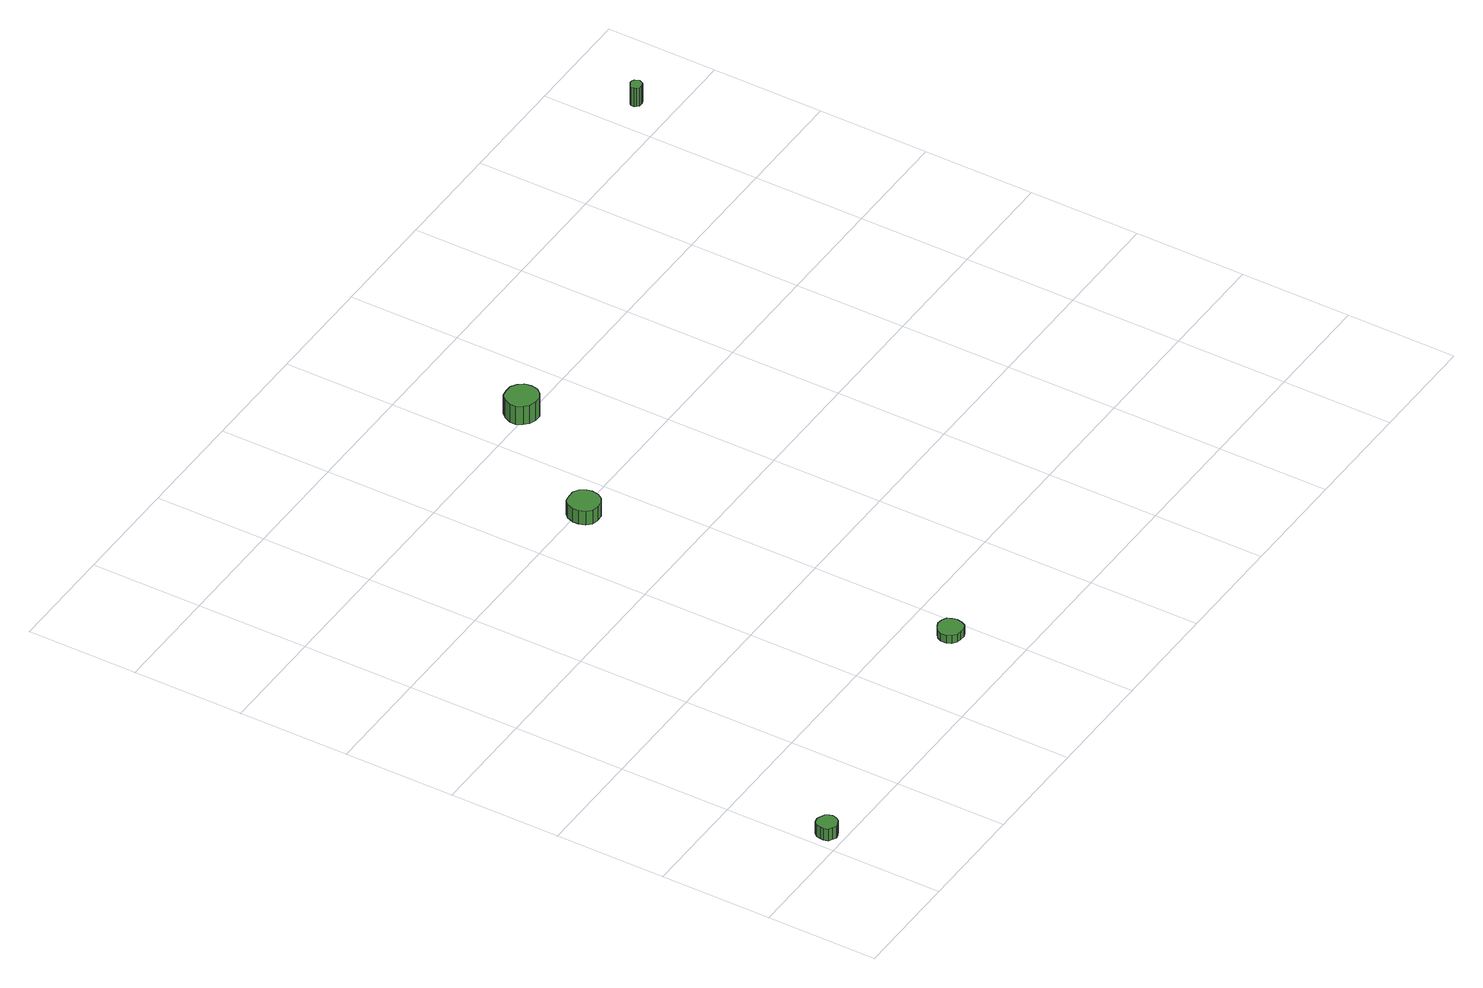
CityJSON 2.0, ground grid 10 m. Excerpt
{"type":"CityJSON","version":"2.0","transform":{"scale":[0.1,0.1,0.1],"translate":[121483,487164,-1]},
"CityObjects":{
"tree1":{"type":"SolitaryVegetationObject","attributes":{"function":"something"},"geometry":[{"type":"MultiSurface","lod":"1","boundaries":[[[0,1,2,3,4,5,6,7,8,9,10,11,12,13,14]],[[15,16,17,18,19,20,21,22,23,24,25,26,27,28,29]],[[0,29,28,1]],[[1,28,27,2]],[[2,27,26,3]],[[3,26,25,4]],[[4,25,24,5]],[[5,24,23,6]],[[6,23,22,7]],[[7,22,21,8]],[[8,21,20,9]],[[9,20,19,10]],[[10,19,18,11]],[[11,18,17,12]],[[12,17,16,13]],[[13,16,15,14]],[[14,15,29,0]]]}]},
"tree2":{"type":"SolitaryVegetationObject","attributes":{"function":"something"}},
"tree3":{"type":"SolitaryVegetationObject","attributes":{"function":"something"},"geometry":[{"type":"MultiSurface","lod":"1","boundaries":[[[30,31,32,33,34,35,36,37,38,39,40,41,42,43,44]],[[45,46,47,48,49,50,51,52,53,54,55,56,57,58,59]],[[30,59,58,31]],[[31,58,57,32]],[[32,57,56,33]],[[33,56,55,34]],[[34,55,54,35]],[[35,54,53,36]],[[36,53,52,37]],[[37,52,51,38]],[[38,51,50,39]],[[39,50,49,40]],[[40,49,48,41]],[[41,48,47,42]],[[42,47,46,43]],[[43,46,45,44]],[[44,45,59,30]]]}]},
"tree4":{"type":"SolitaryVegetationObject","attributes":{"function":"something"},"geometry":[{"type":"MultiSurface","lod":"1","boundaries":[[[60,61,62,63,64,65,66,67,68,69,70,71,72,73,74]],[[75,76,77,78,79,80,81,82,83,84,85,86,87,88,89]],[[60,89,88,61]],[[61,88,87,62]],[[62,87,86,63]],[[63,86,85,64]],[[64,85,84,65]],[[65,84,83,66]],[[66,83,82,67]],[[67,82,81,68]],[[68,81,80,69]],[[69,80,79,70]],[[70,79,78,71]],[[71,78,77,72]],[[72,77,76,73]],[[73,76,75,74]],[[74,75,89,60]]]}]},
"tree5":{"type":"SolitaryVegetationObject","attributes":{"function":"something"},"geometry":[{"type":"MultiSurface","lod":"1","boundaries":[[[90,91,92,93,94,95,96,97,98,99,100,101,102,103,104]],[[105,106,107,108,109,110,111,112,113,114,115,116,117,118,119]],[[90,119,118,91]],[[91,118,117,92]],[[92,117,116,93]],[[93,116,115,94]],[[94,115,114,95]],[[95,114,113,96]],[[96,113,112,97]],[[97,112,111,98]],[[98,111,110,99]],[[99,110,109,100]],[[100,109,108,101]],[[101,108,107,102]],[[102,107,106,103]],[[103,106,105,104]],[[104,105,119,90]]]}]},
"tree6":{"type":"SolitaryVegetationObject","attributes":{"function":"something"},"geometry":[{"type":"MultiSurface","lod":"1","boundaries":[[[120,121,122,123,124,125,126,127,128,129,130,131,132,133,134]],[[135,136,137,138,139,140,141,142,143,144,145,146,147,148,149]],[[120,149,148,121]],[[121,148,147,122]],[[122,147,146,123]],[[123,146,145,124]],[[124,145,144,125]],[[125,144,143,126]],[[126,143,142,127]],[[127,142,141,128]],[[128,141,140,129]],[[129,140,139,130]],[[130,139,138,131]],[[131,138,137,132]],[[132,137,136,133]],[[133,136,135,134]],[[134,135,149,120]]]}]}
},
"vertices":[
[26,16,18],[25,19,18],[23,22,18],[19,24,18],[16,25,18],[12,24,18],[9,21,18],[8,17,18],[8,14,18],[9,10,18],[12,8,18],[16,6,18],[19,7,18],[23,9,18],[25,12,18],[25,12,6],[23,9,6],[19,7,6],[16,6,6],[12,8,6],[9,10,6],[8,14,6],[8,17,6],[9,21,6],[12,24,6],[16,25,6],[19,24,6],[23,22,6],[25,19,6],[26,16,6],
[296,63,14],[295,67,14],[293,71,14],[289,73,14],[284,74,14],[280,72,14],[276,69,14],[274,65,14],[274,60,14],[276,56,14],[280,53,14],[284,52,14],[289,52,14],[293,54,14],[295,58,14],[295,58,6],[293,54,6],[289,52,6],[284,52,6],[280,53,6],[276,56,6],[274,60,6],[274,65,6],[276,69,6],[280,72,6],[284,74,6],[289,73,6],[293,71,6],[295,67,6],[296,63,6],
[276,396,20],[275,401,20],[272,406,20],[267,409,20],[261,409,20],[255,408,20],[251,404,20],[249,398,20],[249,393,20],[251,387,20],[255,383,20],[261,382,20],[267,382,20],[272,385,20],[275,390,20],[275,390,6],[272,385,6],[267,382,6],[261,382,6],[255,383,6],[251,387,6],[249,393,6],[249,398,6],[251,404,6],[255,408,6],[261,409,6],[267,409,6],[272,406,6],[275,401,6],[276,396,6],
[360,505,25],[359,511,25],[355,516,25],[350,519,25],[344,519,25],[338,518,25],[334,514,25],[331,508,25],[331,502,25],[334,497,25],[338,493,25],[344,491,25],[350,491,25],[355,494,25],[359,499,25],[359,499,6],[355,494,6],[350,491,6],[344,491,6],[338,493,6],[334,497,6],[331,502,6],[331,508,6],[334,514,6],[338,518,6],[344,519,6],[350,519,6],[355,516,6],[359,511,6],[360,505,6],
[738,633,25],[737,635,25],[736,637,25],[734,638,25],[732,638,25],[730,637,25],[728,636,25],[727,634,25],[727,632,25],[728,630,25],[730,628,25],[732,628,25],[734,628,25],[736,629,25],[737,631,25],[737,631,6],[736,629,6],[734,628,6],[732,628,6],[730,628,6],[728,630,6],[727,632,6],[727,634,6],[728,636,6],[730,637,6],[732,638,6],[734,638,6],[736,637,6],[737,635,6],[738,633,6]
]}
